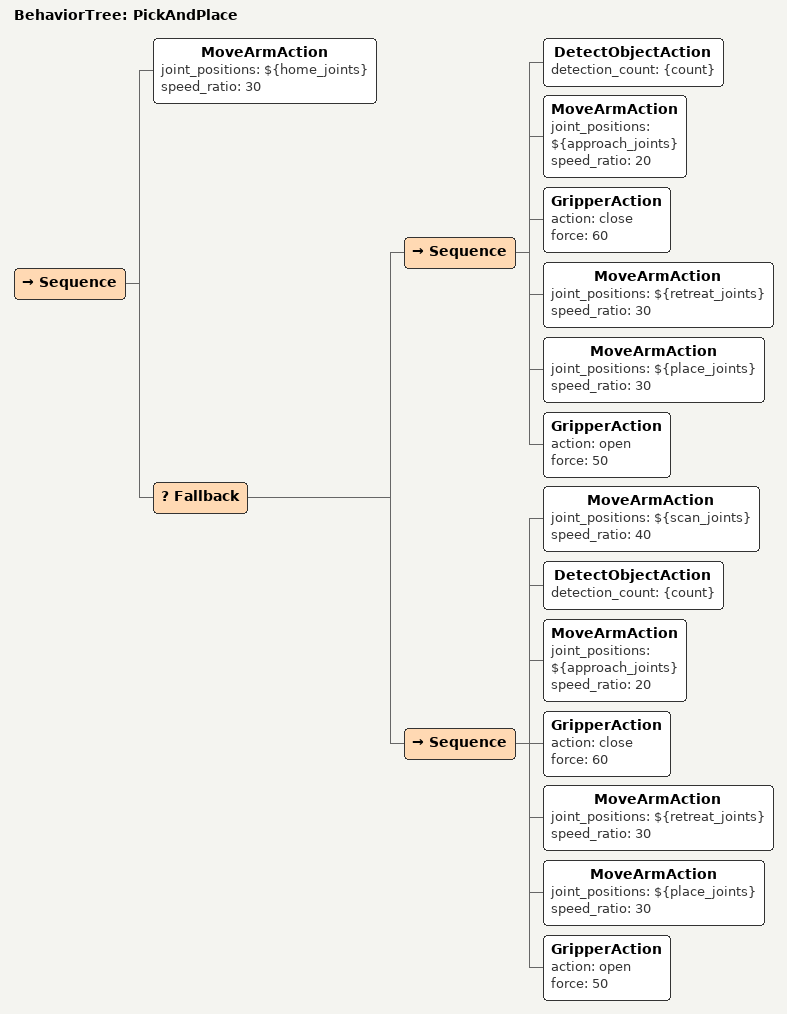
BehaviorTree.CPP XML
<?xml version="1.0"?>
<root BTCPP_format="4">
  <BehaviorTree ID="PickAndPlace">
    <Sequence>
      <MoveArmAction joint_positions="${home_joints}" speed_ratio="30"/>
      <Fallback>
        <Sequence>
          <DetectObjectAction detection_count="{count}"/>
          <MoveArmAction joint_positions="${approach_joints}" speed_ratio="20"/>
          <GripperAction action="close" force="60"/>
          <MoveArmAction joint_positions="${retreat_joints}" speed_ratio="30"/>
          <MoveArmAction joint_positions="${place_joints}" speed_ratio="30"/>
          <GripperAction action="open" force="50"/>
        </Sequence>
        <Sequence>
          <MoveArmAction joint_positions="${scan_joints}" speed_ratio="40"/>
          <DetectObjectAction detection_count="{count}"/>
          <MoveArmAction joint_positions="${approach_joints}" speed_ratio="20"/>
          <GripperAction action="close" force="60"/>
          <MoveArmAction joint_positions="${retreat_joints}" speed_ratio="30"/>
          <MoveArmAction joint_positions="${place_joints}" speed_ratio="30"/>
          <GripperAction action="open" force="50"/>
        </Sequence>
      </Fallback>
    </Sequence>
  </BehaviorTree>

</root>
